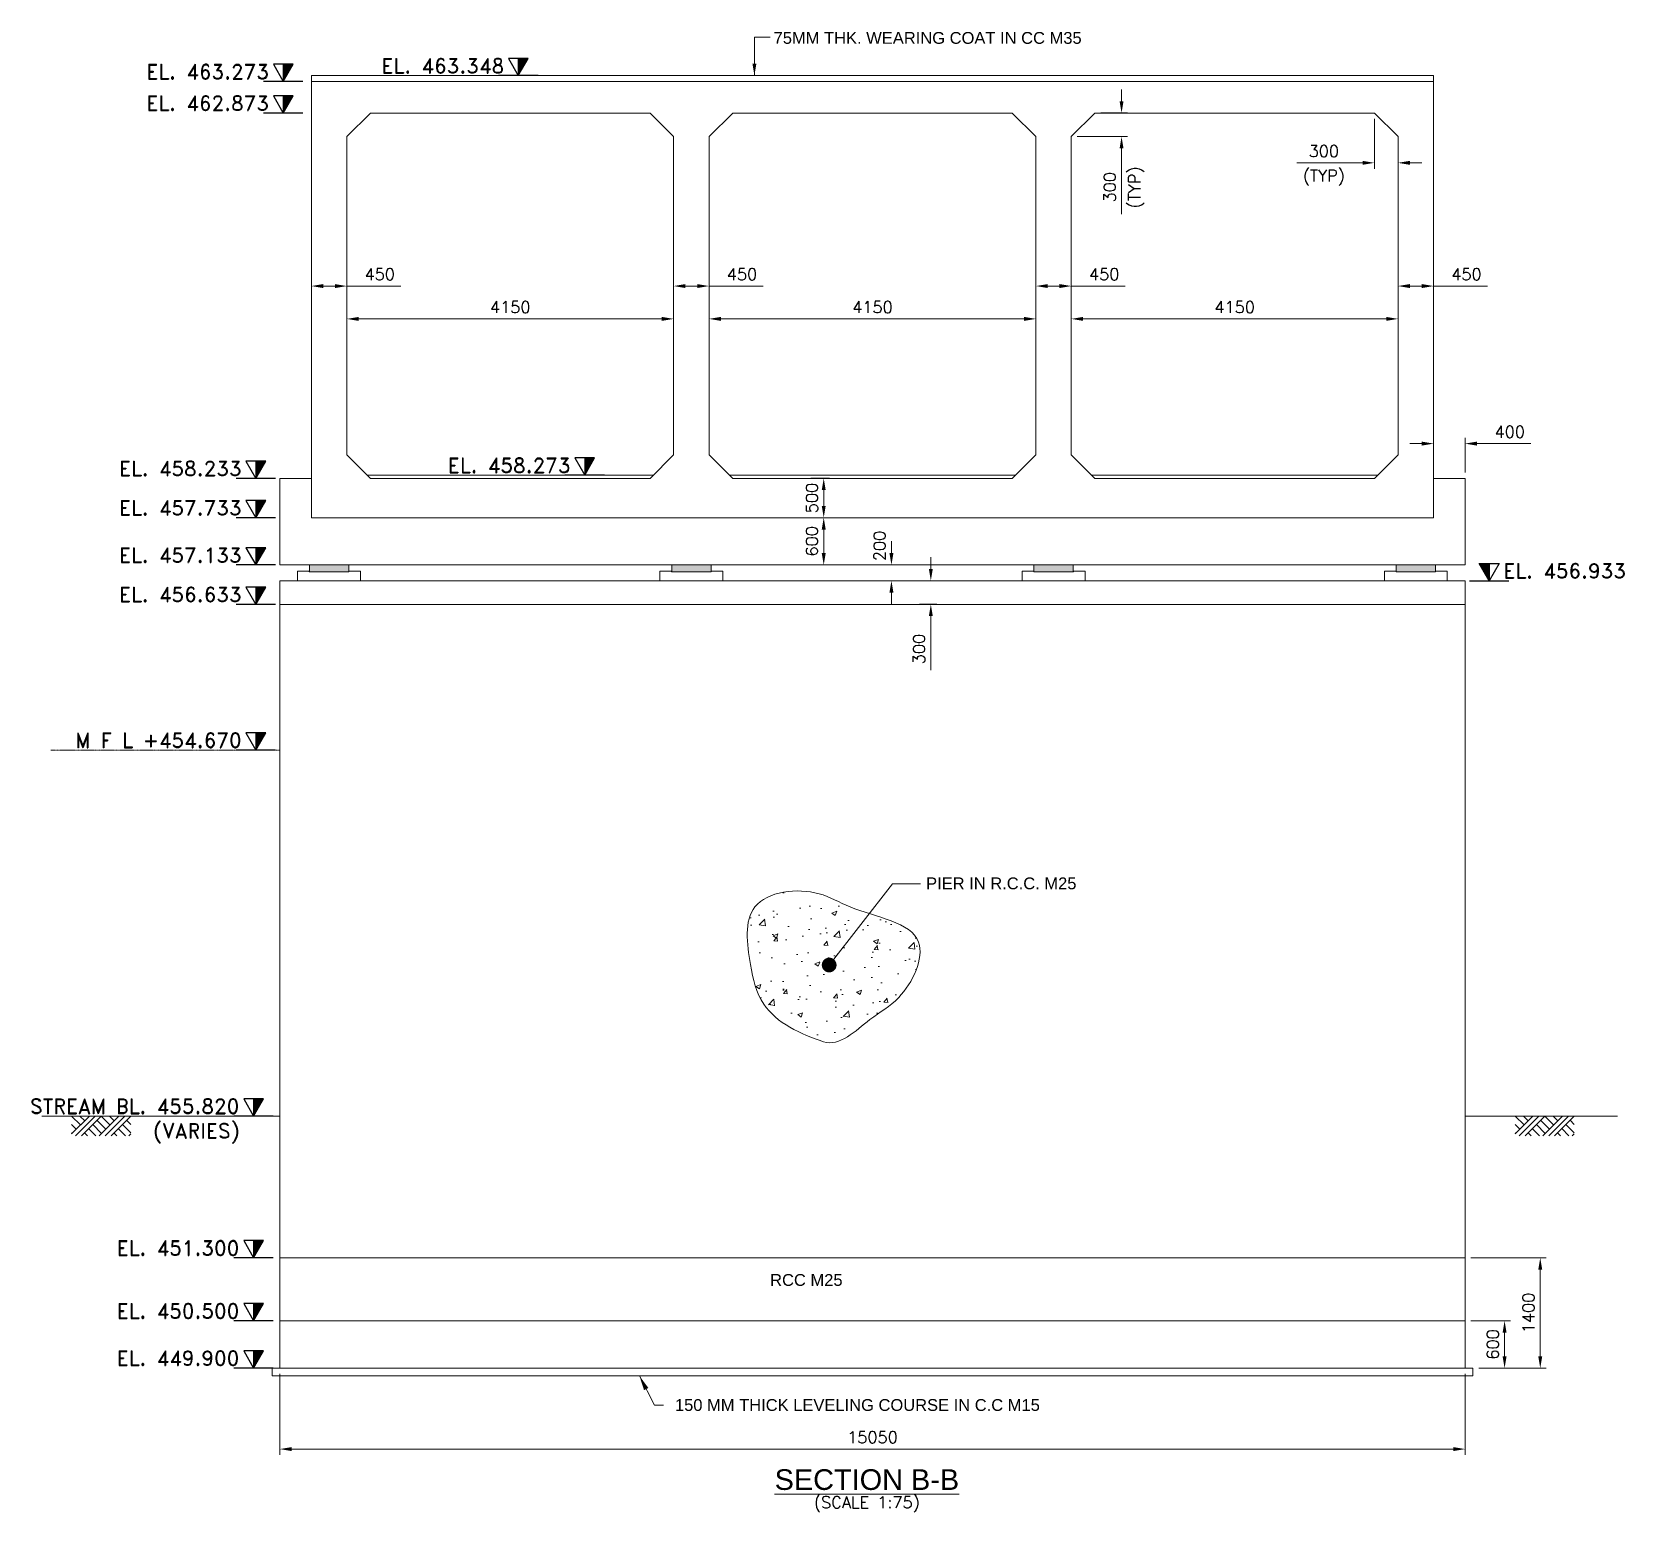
# Model space of a CAD drawing. Header units: millimetres. Extents: x -905235 to 365236, y -24492 to 346419.
# Drawn here: x 311364 to 331585, y 124529 to 143330 of the extents above; entities that cross this region are included whole.
import ezdxf
from ezdxf.enums import TextEntityAlignment as Align

# ---------------------------------------------------------------- set-up
doc = ezdxf.new("R2010")
doc.units = ezdxf.units.MM
doc.header["$LTSCALE"] = 9
doc.linetypes.add('HIDDEN', pattern=[0.375, 0.25, -0.125])
for name, color, linetype, lineweight in [('HATCH SOLID', 253, 'Continuous', 5), ('LEVEL', 6, 'Continuous', 20), ('P.C.C', 105, 'Continuous', 9), ('R_DASHED', 183, 'HIDDEN', 9), ('R_DIMENSION', 8, 'Continuous', 15), ('R_TEXT G', 7, 'Continuous', 18), ('R_THIN LINE', 252, 'Continuous', 9), ('SEC MARK', 1, 'Continuous', 25), ('TEXT', 4, 'Continuous', 13), ('TEXT G', 7, 'Continuous', 18)]:
    doc.layers.add(name, color=color, linetype=linetype, lineweight=lineweight)
doc.layers.add('PUMP', color=4, linetype='Continuous')
doc.layers.add('R_HATCH', color=7, linetype='Continuous', lineweight=15, true_color=0xc7c7c7)
doc.styles.add('ARIEL', font='arial.ttf')
doc.styles.add('ROMANDS', font='romand.shx')
doc.styles.add('ROMANS', font='romans.shx')
doc.styles.get("Standard").update_dxf_attribs({"font": 'arial.ttf'})
doc.dimstyles.new('DIM-75', dxfattribs={"dimscale": 75, "dimtxt": 2.5, "dimasz": 2.5, "dimexe": 1, "dimexo": 1, "dimgap": 1, "dimtad": 1, "dimdec": 0, "dimzin": 0, "dimdsep": 46, "dimtxsty": 'ROMANS', "dimblk": 'OBLIQUE', "dimcen": 1, "dimclrd": 256, "dimclre": 256, "dimclrt": 7, "dimadec": 0, "dimazin": 0, "dimtfac": 1, "dimtdec": 0, "dimtofl": 0, "dimtmove": 0, "dimatfit": 3, "dimfxl": 1, "dimtolj": 1, "dimtzin": 0, "dimlwd": 9, "dimlwe": 9, "dimarcsym": 0})
doc.dimstyles.new('DIM-75$0', dxfattribs={"dimscale": 75, "dimtxt": 2, "dimasz": 2, "dimexe": 1, "dimexo": 1, "dimgap": 1, "dimtad": 1, "dimdec": 0, "dimzin": 0, "dimdsep": 46, "dimtxsty": 'ROMANS', "dimcen": 1, "dimclrd": 256, "dimclre": 256, "dimclrt": 7, "dimadec": 0, "dimazin": 0, "dimtfac": 1, "dimtdec": 0, "dimtofl": 0, "dimtmove": 0, "dimatfit": 3, "dimfxl": 1, "dimtolj": 1, "dimtzin": 0, "dimlwd": 9, "dimlwe": 5, "dimarcsym": 0})

# ---------------------------------------------------------------- blocks, each defined once
blk = doc.blocks.new('jord1')
at = {"layer": 'P.C.C'}
for p, q in [((0, 0), (1.12, -1.12)), ((2.25, 0), (0, -2.25)), ((3, 0), (0.5, -2.5)), ((1.66, -0.59), (1.06, 0)), ((3.75, 0), (1.25, -2.5)), ((6, 0), (3.5, -2.5)), ((3.75, 0), (4.87, -1.12)), ((6.75, 0), (4.25, -2.5)), ((4.81, 0), (5.4, -0.59)), ((7.5, 0), (5, -2.5)), ((5.87, 0), (5.93, -0.06)), ((0, -1.06), (0.59, -1.66)), ((2.16, -1.59), (3.07, -2.5)), ((2.69, -1.06), (3.81, -2.19)), ((3.22, -0.53), (4.34, -1.66)), ((5.91, -1.59), (6.82, -2.5)), ((6.44, -1.06), (7.5, -2.12)), ((6.97, -0.53), (7.5, -1.06)), ((0, -2.12), (0.06, -2.19)), ((1.63, -2.12), (2.01, -2.5)), ((5.38, -2.12), (5.76, -2.5)), ((7.5, -2.25), (7.25, -2.5))]:
    blk.add_line(p, q, dxfattribs=at)
blk = doc.blocks.new('A$C71181FDA')
at = {"layer": 'HATCH SOLID', "ltscale": 100}
blk.add_hatch(color=256, dxfattribs=at).paths.add_polyline_path([(948, 0), (948, 828), (474, 828)])
at = {"layer": 'SEC MARK'}
for p, q in [((948, 828), (948, 0)), ((0, 0), (1896, 0))]:
    blk.add_line(p, q, dxfattribs=at)
blk.add_lwpolyline([(948, 0), (474, 828), (1422, 828), (948, 0)], dxfattribs=at)
blk = doc.blocks.new('_Oblique')
at = {"color": 0, "linetype": 'ByBlock', "lineweight": -2}
blk.add_line((-0.5, -0.5), (0.5, 0.5), dxfattribs=at)
blk = doc.blocks.new('*D134')
at = {"layer": 'Defpoints', "color": 0, "transparency": 16777216}
for p in [(329564, 127759), (329664, 126359), (330519, 126359)]:
    blk.add_point(p, dxfattribs=at)
at = {"layer": 'R_DIMENSION', "lineweight": 5, "transparency": 16777216}
for p, q in [((329639, 127759), (330594, 127759)), ((329739, 126359), (330594, 126359))]:
    blk.add_line(p, q, dxfattribs=at)
at = {"layer": 'R_DIMENSION', "lineweight": 9, "transparency": 16777216}
blk.add_line((330519, 127609), (330519, 126509), dxfattribs=at)
at = {"layer": 'R_DIMENSION', "transparency": 16777216}
for points in [[(330494, 127609), (330544, 127609), (330519, 127759)], [(330494, 126509), (330544, 126509), (330519, 126359)]]:
    blk.add_solid(points, dxfattribs=at)
at = {"layer": 'R_DIMENSION', "color": 7, "transparency": 16777216, "insert": (330369, 127059), "char_height": 150, "attachment_point": 5, "rotation": 90, "style": 'ROMANS'}
blk.add_mtext('\\A1;1400', dxfattribs=at)
blk = doc.blocks.new('*D135')
at = {"layer": 'Defpoints', "color": 0, "transparency": 16777216}
for p in [(314514, 126359), (329564, 126359), (314514, 125330)]:
    blk.add_point(p, dxfattribs=at)
at = {"layer": 'R_DIMENSION', "lineweight": 5, "transparency": 16777216}
for p, q in [((314514, 126284), (314514, 125255)), ((329564, 126284), (329564, 125255))]:
    blk.add_line(p, q, dxfattribs=at)
at = {"layer": 'R_DIMENSION', "lineweight": 9, "transparency": 16777216}
blk.add_line((329414, 125330), (314664, 125330), dxfattribs=at)
at = {"layer": 'R_DIMENSION', "transparency": 16777216}
for points in [[(314664, 125355), (314664, 125305), (314514, 125330)], [(329414, 125355), (329414, 125305), (329564, 125330)]]:
    blk.add_solid(points, dxfattribs=at)
at = {"layer": 'R_DIMENSION', "color": 7, "transparency": 16777216, "insert": (322039, 125480), "char_height": 150, "attachment_point": 5, "style": 'ROMANS'}
blk.add_mtext('\\A1;15050', dxfattribs=at)
blk = doc.blocks.new('*D136')
at = {"layer": 'Defpoints', "color": 0, "transparency": 16777216}
for p in [(314914, 140362), (315364, 140362), (315364, 140101)]:
    blk.add_point(p, dxfattribs=at)
at = {"layer": 'R_DIMENSION', "lineweight": 5, "transparency": 16777216}
for p, q in [((314914, 140287), (314914, 140026)), ((315364, 140287), (315364, 140026))]:
    blk.add_line(p, q, dxfattribs=at)
at = {"layer": 'R_DIMENSION', "lineweight": 9, "transparency": 16777216}
for p, q in [((315064, 140101), (315214, 140101)), ((315364, 140101), (316050, 140101))]:
    blk.add_line(p, q, dxfattribs=at)
at = {"layer": 'R_DIMENSION', "transparency": 16777216}
for points in [[(315064, 140126), (315064, 140076), (314914, 140101)], [(315214, 140126), (315214, 140076), (315364, 140101)]]:
    blk.add_solid(points, dxfattribs=at)
at = {"layer": 'R_DIMENSION', "color": 7, "transparency": 16777216, "insert": (315782, 140251), "char_height": 150, "attachment_point": 5, "style": 'ROMANS'}
blk.add_mtext('\\A1;450', dxfattribs=at)
blk = doc.blocks.new('*D137')
at = {"layer": 'Defpoints', "color": 0, "transparency": 16777216}
for p in [(319514, 140362), (319964, 140362), (319964, 140101)]:
    blk.add_point(p, dxfattribs=at)
at = {"layer": 'R_DIMENSION', "lineweight": 5, "transparency": 16777216}
for p, q in [((319514, 140287), (319514, 140026)), ((319964, 140287), (319964, 140026))]:
    blk.add_line(p, q, dxfattribs=at)
at = {"layer": 'R_DIMENSION', "lineweight": 9, "transparency": 16777216}
for p, q in [((319664, 140101), (319814, 140101)), ((319964, 140101), (320650, 140101))]:
    blk.add_line(p, q, dxfattribs=at)
at = {"layer": 'R_DIMENSION', "transparency": 16777216}
for points in [[(319664, 140126), (319664, 140076), (319514, 140101)], [(319814, 140126), (319814, 140076), (319964, 140101)]]:
    blk.add_solid(points, dxfattribs=at)
at = {"layer": 'R_DIMENSION', "color": 7, "transparency": 16777216, "insert": (320382, 140251), "char_height": 150, "attachment_point": 5, "style": 'ROMANS'}
blk.add_mtext('\\A1;450', dxfattribs=at)
blk = doc.blocks.new('*D138')
at = {"layer": 'Defpoints', "color": 0, "transparency": 16777216}
for p in [(324114, 140362), (324564, 140362), (324564, 140101)]:
    blk.add_point(p, dxfattribs=at)
at = {"layer": 'R_DIMENSION', "lineweight": 5, "transparency": 16777216}
for p, q in [((324114, 140287), (324114, 140026)), ((324564, 140287), (324564, 140026))]:
    blk.add_line(p, q, dxfattribs=at)
at = {"layer": 'R_DIMENSION', "lineweight": 9, "transparency": 16777216}
for p, q in [((324264, 140101), (324414, 140101)), ((324564, 140101), (325250, 140101))]:
    blk.add_line(p, q, dxfattribs=at)
at = {"layer": 'R_DIMENSION', "transparency": 16777216}
for points in [[(324264, 140126), (324264, 140076), (324114, 140101)], [(324414, 140126), (324414, 140076), (324564, 140101)]]:
    blk.add_solid(points, dxfattribs=at)
at = {"layer": 'R_DIMENSION', "color": 7, "transparency": 16777216, "insert": (324982, 140251), "char_height": 150, "attachment_point": 5, "style": 'ROMANS'}
blk.add_mtext('\\A1;450', dxfattribs=at)
blk = doc.blocks.new('*D139')
at = {"layer": 'Defpoints', "color": 0, "transparency": 16777216}
for p in [(328714, 140362), (329164, 140362), (329164, 140101)]:
    blk.add_point(p, dxfattribs=at)
at = {"layer": 'R_DIMENSION', "lineweight": 5, "transparency": 16777216}
for p, q in [((328714, 140287), (328714, 140026)), ((329164, 140287), (329164, 140026))]:
    blk.add_line(p, q, dxfattribs=at)
at = {"layer": 'R_DIMENSION', "lineweight": 9, "transparency": 16777216}
for p, q in [((328864, 140101), (329014, 140101)), ((329164, 140101), (329850, 140101))]:
    blk.add_line(p, q, dxfattribs=at)
at = {"layer": 'R_DIMENSION', "transparency": 16777216}
for points in [[(328864, 140126), (328864, 140076), (328714, 140101)], [(329014, 140126), (329014, 140076), (329164, 140101)]]:
    blk.add_solid(points, dxfattribs=at)
at = {"layer": 'R_DIMENSION', "color": 7, "transparency": 16777216, "insert": (329582, 140251), "char_height": 150, "attachment_point": 5, "style": 'ROMANS'}
blk.add_mtext('\\A1;450', dxfattribs=at)
blk = doc.blocks.new('*D140')
at = {"layer": 'Defpoints', "color": 0, "transparency": 16777216}
for p in [(315364, 139944), (319514, 139944), (319514, 139684)]:
    blk.add_point(p, dxfattribs=at)
at = {"layer": 'R_DIMENSION', "lineweight": 5, "transparency": 16777216}
for p, q in [((315364, 139869), (315364, 139609)), ((319514, 139869), (319514, 139609))]:
    blk.add_line(p, q, dxfattribs=at)
at = {"layer": 'R_DIMENSION', "lineweight": 9, "transparency": 16777216}
blk.add_line((315514, 139684), (319364, 139684), dxfattribs=at)
at = {"layer": 'R_DIMENSION', "transparency": 16777216}
for points in [[(315514, 139709), (315514, 139659), (315364, 139684)], [(319364, 139709), (319364, 139659), (319514, 139684)]]:
    blk.add_solid(points, dxfattribs=at)
at = {"layer": 'R_DIMENSION', "color": 7, "transparency": 16777216, "insert": (317439, 139834), "char_height": 150, "attachment_point": 5, "style": 'ROMANS'}
blk.add_mtext('\\A1;4150', dxfattribs=at)
blk = doc.blocks.new('*D141')
at = {"layer": 'Defpoints', "color": 0, "transparency": 16777216}
for p in [(319964, 139944), (324114, 139944), (319964, 139684)]:
    blk.add_point(p, dxfattribs=at)
at = {"layer": 'R_DIMENSION', "lineweight": 5, "transparency": 16777216}
for p, q in [((319964, 139869), (319964, 139609)), ((324114, 139869), (324114, 139609))]:
    blk.add_line(p, q, dxfattribs=at)
at = {"layer": 'R_DIMENSION', "lineweight": 9, "transparency": 16777216}
blk.add_line((323964, 139684), (320114, 139684), dxfattribs=at)
at = {"layer": 'R_DIMENSION', "transparency": 16777216}
for points in [[(320114, 139709), (320114, 139659), (319964, 139684)], [(323964, 139709), (323964, 139659), (324114, 139684)]]:
    blk.add_solid(points, dxfattribs=at)
at = {"layer": 'R_DIMENSION', "color": 7, "transparency": 16777216, "insert": (322039, 139834), "char_height": 150, "attachment_point": 5, "style": 'ROMANS'}
blk.add_mtext('\\A1;4150', dxfattribs=at)
blk = doc.blocks.new('*D142')
at = {"layer": 'Defpoints', "color": 0, "transparency": 16777216}
for p in [(324564, 139944), (328714, 139944), (324564, 139684)]:
    blk.add_point(p, dxfattribs=at)
at = {"layer": 'R_DIMENSION', "lineweight": 5, "transparency": 16777216}
for p, q in [((324564, 139869), (324564, 139609)), ((328714, 139869), (328714, 139609))]:
    blk.add_line(p, q, dxfattribs=at)
at = {"layer": 'R_DIMENSION', "lineweight": 9, "transparency": 16777216}
blk.add_line((328564, 139684), (324714, 139684), dxfattribs=at)
at = {"layer": 'R_DIMENSION', "transparency": 16777216}
for points in [[(324714, 139709), (324714, 139659), (324564, 139684)], [(328564, 139709), (328564, 139659), (328714, 139684)]]:
    blk.add_solid(points, dxfattribs=at)
at = {"layer": 'R_DIMENSION', "color": 7, "transparency": 16777216, "insert": (326639, 139834), "char_height": 150, "attachment_point": 5, "style": 'ROMANS'}
blk.add_mtext('\\A1;4150', dxfattribs=at)
blk = doc.blocks.new('*D143')
at = {"layer": 'Defpoints', "color": 0, "transparency": 16777216}
for p in [(324864, 142299), (324564, 141999), (325202, 141999)]:
    blk.add_point(p, dxfattribs=at)
at = {"layer": 'R_DIMENSION', "lineweight": 9, "transparency": 16777216}
for p, q in [((325202, 142449), (325202, 142599)), ((325202, 141849), (325202, 141013))]:
    blk.add_line(p, q, dxfattribs=at)
at = {"layer": 'R_DIMENSION', "lineweight": 5, "transparency": 16777216}
for p, q in [((324939, 142299), (325277, 142299)), ((324639, 141999), (325277, 141999))]:
    blk.add_line(p, q, dxfattribs=at)
at = {"layer": 'R_DIMENSION', "transparency": 16777216}
for points in [[(325177, 142449), (325227, 142449), (325202, 142299)], [(325177, 141849), (325227, 141849), (325202, 141999)]]:
    blk.add_solid(points, dxfattribs=at)
at = {"layer": 'R_DIMENSION', "color": 7, "transparency": 16777216, "char_height": 150, "attachment_point": 5, "rotation": 90, "style": 'ROMANS'}
for s, insert in [('\\A1;(TYP)', (325391, 141356)), ('\\A1;300', (325052, 141356))]:
    blk.add_mtext(s, dxfattribs=dict(at, insert=insert))
blk = doc.blocks.new('*D144')
at = {"layer": 'Defpoints', "color": 0, "transparency": 16777216}
for p in [(328414, 142299), (328714, 141999), (328414, 141666)]:
    blk.add_point(p, dxfattribs=at)
at = {"layer": 'R_DIMENSION', "lineweight": 5, "transparency": 16777216}
for p, q in [((328414, 142224), (328414, 141591)), ((328714, 141924), (328714, 141591))]:
    blk.add_line(p, q, dxfattribs=at)
at = {"layer": 'R_DIMENSION', "lineweight": 9, "transparency": 16777216}
for p, q in [((328264, 141666), (327428, 141666)), ((328864, 141666), (329014, 141666))]:
    blk.add_line(p, q, dxfattribs=at)
at = {"layer": 'R_DIMENSION', "transparency": 16777216}
for points in [[(328264, 141691), (328264, 141641), (328414, 141666)], [(328864, 141691), (328864, 141641), (328714, 141666)]]:
    blk.add_solid(points, dxfattribs=at)
at = {"layer": 'R_DIMENSION', "color": 7, "transparency": 16777216, "char_height": 150, "attachment_point": 5, "style": 'ROMANS'}
for s, insert in [('\\A1;300', (327771, 141816)), ('\\A1;(TYP)', (327771, 141477))]:
    blk.add_mtext(s, dxfattribs=dict(at, insert=insert))
blk = doc.blocks.new('*D145')
at = {"layer": 'Defpoints', "color": 0, "transparency": 16777216}
for p in [(329564, 138100), (329164, 137659), (329564, 137659)]:
    blk.add_point(p, dxfattribs=at)
at = {"layer": 'R_DIMENSION', "lineweight": 5, "transparency": 16777216}
for p, q in [((329164, 137734), (329164, 138175)), ((329564, 137734), (329564, 138175))]:
    blk.add_line(p, q, dxfattribs=at)
at = {"layer": 'R_DIMENSION', "lineweight": 9, "transparency": 16777216}
for p, q in [((329014, 138100), (328864, 138100)), ((329714, 138100), (330400, 138100))]:
    blk.add_line(p, q, dxfattribs=at)
at = {"layer": 'R_DIMENSION', "transparency": 16777216}
for points in [[(329014, 138125), (329014, 138075), (329164, 138100)], [(329714, 138125), (329714, 138075), (329564, 138100)]]:
    blk.add_solid(points, dxfattribs=at)
at = {"layer": 'R_DIMENSION', "color": 7, "transparency": 16777216, "insert": (330132, 138250), "char_height": 150, "attachment_point": 5, "style": 'ROMANS'}
blk.add_mtext('\\A1;400', dxfattribs=at)
blk = doc.blocks.new('*D146')
at = {"layer": 'Defpoints', "color": 0, "transparency": 16777216}
for p in [(329564, 126959), (330066, 126959), (329664, 126359)]:
    blk.add_point(p, dxfattribs=at)
at = {"layer": 'R_DIMENSION', "lineweight": 5, "transparency": 16777216}
for p, q in [((329639, 126959), (330141, 126959)), ((329739, 126359), (330141, 126359))]:
    blk.add_line(p, q, dxfattribs=at)
at = {"layer": 'R_DIMENSION', "lineweight": 9, "transparency": 16777216}
blk.add_line((330066, 126509), (330066, 126809), dxfattribs=at)
at = {"layer": 'R_DIMENSION', "transparency": 16777216}
for points in [[(330041, 126809), (330091, 126809), (330066, 126959)], [(330041, 126509), (330091, 126509), (330066, 126359)]]:
    blk.add_solid(points, dxfattribs=at)
at = {"layer": 'R_DIMENSION', "color": 7, "transparency": 16777216, "insert": (329916, 126659), "char_height": 150, "attachment_point": 5, "rotation": 90, "style": 'ROMANS'}
blk.add_mtext('\\A1;600', dxfattribs=at)
blk = doc.blocks.new('*D199')
at = {"layer": 'Defpoints', "color": 0, "transparency": 16777216}
for p in [(321180, 137659), (321180, 137159), (321420, 137159)]:
    blk.add_point(p, dxfattribs=at)
at = {"layer": 'R_DIMENSION', "lineweight": 5, "transparency": 16777216}
for p, q in [((321255, 137659), (321495, 137659)), ((321255, 137159), (321495, 137159))]:
    blk.add_line(p, q, dxfattribs=at)
at = {"layer": 'R_DIMENSION', "lineweight": 9, "transparency": 16777216}
blk.add_line((321420, 137509), (321420, 137309), dxfattribs=at)
at = {"layer": 'R_DIMENSION', "transparency": 16777216}
for points in [[(321395, 137509), (321445, 137509), (321420, 137659)], [(321395, 137309), (321445, 137309), (321420, 137159)]]:
    blk.add_solid(points, dxfattribs=at)
at = {"layer": 'R_DIMENSION', "color": 7, "transparency": 16777216, "insert": (321270, 137409), "char_height": 150, "attachment_point": 5, "rotation": 90, "style": 'ROMANS'}
blk.add_mtext('\\A1;500', dxfattribs=at)
blk = doc.blocks.new('*D200')
at = {"layer": 'Defpoints', "color": 0, "transparency": 16777216}
for p in [(321180, 137159), (321140, 136559), (321420, 136559)]:
    blk.add_point(p, dxfattribs=at)
at = {"layer": 'R_DIMENSION', "lineweight": 5, "transparency": 16777216}
for p, q in [((321255, 137159), (321495, 137159)), ((321215, 136559), (321495, 136559))]:
    blk.add_line(p, q, dxfattribs=at)
at = {"layer": 'R_DIMENSION', "lineweight": 9, "transparency": 16777216}
blk.add_line((321420, 137009), (321420, 136709), dxfattribs=at)
at = {"layer": 'R_DIMENSION', "transparency": 16777216}
for points in [[(321395, 137009), (321445, 137009), (321420, 137159)], [(321395, 136709), (321445, 136709), (321420, 136559)]]:
    blk.add_solid(points, dxfattribs=at)
at = {"layer": 'R_DIMENSION', "color": 7, "transparency": 16777216, "insert": (321270, 136859), "char_height": 150, "attachment_point": 5, "rotation": 90, "style": 'ROMANS'}
blk.add_mtext('\\A1;600', dxfattribs=at)
blk = doc.blocks.new('*D201')
at = {"layer": 'Defpoints', "color": 0, "transparency": 16777216}
for p in [(322060, 136559), (322280, 136559), (322060, 136359)]:
    blk.add_point(p, dxfattribs=at)
at = {"layer": 'R_DIMENSION', "lineweight": 9, "transparency": 16777216}
for p, q in [((322280, 136709), (322280, 136859)), ((322280, 136209), (322280, 136059))]:
    blk.add_line(p, q, dxfattribs=at)
at = {"layer": 'R_DIMENSION', "lineweight": 5, "transparency": 16777216}
for p, q in [((322135, 136559), (322355, 136559)), ((322135, 136359), (322355, 136359))]:
    blk.add_line(p, q, dxfattribs=at)
at = {"layer": 'R_DIMENSION', "transparency": 16777216}
for points in [[(322255, 136709), (322305, 136709), (322280, 136559)], [(322255, 136209), (322305, 136209), (322280, 136359)]]:
    blk.add_solid(points, dxfattribs=at)
at = {"layer": 'R_DIMENSION', "color": 7, "transparency": 16777216, "insert": (322130, 136800), "char_height": 150, "attachment_point": 5, "rotation": 90, "style": 'ROMANS'}
blk.add_mtext('\\A1;200', dxfattribs=at)
blk = doc.blocks.new('*D202')
at = {"layer": 'Defpoints', "color": 0, "transparency": 16777216}
for p in [(322560, 136359), (322560, 136059), (322780, 136059)]:
    blk.add_point(p, dxfattribs=at)
at = {"layer": 'R_DIMENSION', "lineweight": 9, "transparency": 16777216}
for p, q in [((322780, 136509), (322780, 136659)), ((322780, 135909), (322780, 135223))]:
    blk.add_line(p, q, dxfattribs=at)
at = {"layer": 'R_DIMENSION', "lineweight": 5, "transparency": 16777216}
for p, q in [((322635, 136359), (322855, 136359)), ((322635, 136059), (322855, 136059))]:
    blk.add_line(p, q, dxfattribs=at)
at = {"layer": 'R_DIMENSION', "transparency": 16777216}
for points in [[(322755, 136509), (322805, 136509), (322780, 136359)], [(322755, 135909), (322805, 135909), (322780, 136059)]]:
    blk.add_solid(points, dxfattribs=at)
at = {"layer": 'R_DIMENSION', "color": 7, "transparency": 16777216, "insert": (322630, 135491), "char_height": 150, "attachment_point": 5, "rotation": 90, "style": 'ROMANS'}
blk.add_mtext('\\A1;300', dxfattribs=at)

msp = doc.modelspace()

# ---------------------------------------------------------------- hatches: boundary and pattern name
at = {"layer": 'R_HATCH', "lineweight": 13, "ltscale": 0.13}
h = msp.add_hatch(dxfattribs=at)
h.set_pattern_fill('ANGLE', color=256)
h.set_pattern_definition([(0, (-1151134.395, 372343.331), (0, 6.985), [5.08, -1.905]), (90, (-1151134.395, 372343.331), (-6.985, 4e-16), [5.08, -1.905])])
h.paths.add_polyline_path([(315389.1, 136472.7), (315389.1, 136558.7), (314889.1, 136558.7), (314889.1, 136472.7)])
h = msp.add_hatch(dxfattribs=at)
h.set_pattern_fill('ANGLE', color=256)
h.set_pattern_definition([(0, (-1146534.395, 372343.331), (0, 6.985), [5.08, -1.905]), (90, (-1146534.395, 372343.331), (-6.985, 4e-16), [5.08, -1.905])])
h.paths.add_polyline_path([(319989.1, 136472.7), (319989.1, 136558.7), (319489.1, 136558.7), (319489.1, 136472.7)])
h = msp.add_hatch(dxfattribs=at)
h.set_pattern_fill('ANGLE', color=256)
h.set_pattern_definition([(0, (-1141934.395, 372343.331), (0, 6.985), [5.08, -1.905]), (90, (-1141934.395, 372343.331), (-6.985, 4e-16), [5.08, -1.905])])
h.paths.add_polyline_path([(324589.1, 136472.7), (324589.1, 136558.7), (324089.1, 136558.7), (324089.1, 136472.7)])
h = msp.add_hatch(dxfattribs=at)
h.set_pattern_fill('ANGLE', color=256)
h.set_pattern_definition([(0, (-1137334.395, 372343.331), (0, 6.985), [5.08, -1.905]), (90, (-1137334.395, 372343.331), (-6.985, 4e-16), [5.08, -1.905])])
h.paths.add_polyline_path([(329189.1, 136472.7), (329189.1, 136558.7), (328689.1, 136558.7), (328689.1, 136472.7)])
h = msp.add_hatch(dxfattribs=at)
h.set_pattern_fill('AR-CONC', color=256, scale=3.5)
h.set_pattern_definition([(50, (-1096135.2, 385358.17), (637.64634, -55.7868), [66.675, -733.425]), (355, (-1096135.2, 385358.2), (-123.35197, 668.69896), [53.34, -586.74204]), (100.451445, (-1096082.1, 385353.5), (514.29436, 612.91213), [56.66503, -623.31586]), (46.1842, (-1096135.2, 385536), (948.77664, -147.14815), [100.0125, -1100.1375]), (96.63556, (-1096056.15, 385523.7), (830.91447, 865.99144), [84.9976, -934.9746]), (351.18415, (-1096135.2, 385536), (830.9145, 865.99144), [80.0099, -880.10906]), (21, (-1096046.3, 385491.5), (530.65037, -357.9282), [66.675, -733.425]), (326, (-1096046.3, 385491.5), (216.3071, 644.65788), [53.34, -586.74]), (71.451445, (-1096002.1, 385461.7), (746.95747, 286.7297), [56.66503, -623.31478]), (37.5, (-1096135.22, 385358.17), (10.81011, 295.942636), [0, -579.628, 0, -595.63, 0, -588.9625]), (7.5, (-1096135.22, 385358.17), (233.86882, 350.63201), [0, -339.598, 0, -566.293, 0, -224.4725]), (327.5, (-1096333.46, 385358.17), (474.567083, -20.050604), [0, -222.25, 0, -693.42, 0, -920.115]), (317.5, (-1096422.36, 385358.17), (518.45213, 88.99272), [0, -288.925, 0, -460.502, 0, -653.415])])
edge = h.paths.add_edge_path()
edge.add_spline(control_points=[(321417, 130503.6), (321132.6, 130594.8), (320630.9, 130830.4), (320469.2, 131533.7), (320367.1, 132373.7), (321283, 132483.6), (321872.6, 132108.5), (322883.2, 131983.5), (322462.5, 131056.4), (321961.2, 130789.4), (321624.3, 130437.2), (321417, 130503.6)], knot_values=[0, 0, 0, 0, 895.9806726, 1428.4151803, 2160.0970093, 2991.9525306, 3419.7471065, 4399.4791139, 5145.1132861, 5605.6407821, 6258.8849732, 6258.8849732, 6258.8849732, 6258.8849732], degree=3, periodic=0)

# ---------------------------------------------------------------- linework, layer by layer
at = {"lineweight": 13, "ltscale": 0.13}
for p, q in [((329164.1, 142698.7), (314914.1, 142698.7)), ((314889.1, 136472.7), (314889.1, 136558.7)), ((314889.1, 136558.7), (315389.1, 136558.7)), ((315389.1, 136558.7), (315389.1, 136472.7)), ((319489.1, 136472.7), (319489.1, 136558.7)), ((319489.1, 136558.7), (319989.1, 136558.7)), ((319989.1, 136558.7), (319989.1, 136472.7)), ((324089.1, 136472.7), (324089.1, 136558.7)), ((324089.1, 136558.7), (324589.1, 136558.7)), ((324589.1, 136558.7), (324589.1, 136472.7)), ((328689.1, 136472.7), (328689.1, 136558.7)), ((328689.1, 136558.7), (329189.1, 136558.7)), ((329189.1, 136558.7), (329189.1, 136472.7)), ((329564.1, 136358.7), (314514.1, 136358.7)), ((314514.1, 136358.7), (314514.1, 127758.7)), ((314739.1, 136478.7), (314739.1, 136358.7)), ((314883.1, 136478.7), (314739.1, 136478.7)), ((314739.1, 136358.7), (315539.1, 136358.7)), ((314883.1, 136478.7), (314889.1, 136472.7)), ((314889.1, 136472.7), (315389.1, 136472.7)), ((315395.1, 136478.7), (315389.1, 136472.7)), ((315395.1, 136478.7), (315539.1, 136478.7)), ((315539.1, 136358.7), (315539.1, 136478.7)), ((319339.1, 136478.7), (319339.1, 136358.7)), ((319483.1, 136478.7), (319339.1, 136478.7)), ((319339.1, 136358.7), (320139.1, 136358.7)), ((319483.1, 136478.7), (319489.1, 136472.7)), ((319489.1, 136472.7), (319989.1, 136472.7)), ((319995.1, 136478.7), (319989.1, 136472.7)), ((319995.1, 136478.7), (320139.1, 136478.7)), ((320139.1, 136358.7), (320139.1, 136478.7)), ((323939.1, 136478.7), (323939.1, 136358.7)), ((324083.1, 136478.7), (323939.1, 136478.7)), ((323939.1, 136358.7), (324739.1, 136358.7)), ((324083.1, 136478.7), (324089.1, 136472.7)), ((324089.1, 136472.7), (324589.1, 136472.7)), ((324595.1, 136478.7), (324589.1, 136472.7)), ((324595.1, 136478.7), (324739.1, 136478.7)), ((324739.1, 136358.7), (324739.1, 136478.7)), ((328539.1, 136478.7), (328539.1, 136358.7)), ((328683.1, 136478.7), (328539.1, 136478.7)), ((328539.1, 136358.7), (329339.1, 136358.7)), ((328683.1, 136478.7), (328689.1, 136472.7)), ((328689.1, 136472.7), (329189.1, 136472.7)), ((329195.1, 136478.7), (329189.1, 136472.7)), ((329195.1, 136478.7), (329339.1, 136478.7)), ((329339.1, 136358.7), (329339.1, 136478.7)), ((329564.1, 136358.7), (329564.1, 127758.7)), ((314514.1, 136058.7), (329564.1, 136058.7)), ((314514.1, 129558.7), (311490.2, 129558.7)), ((329564.1, 129558.7), (331501.6, 129558.7)), ((329564.1, 127758.7), (314514.1, 127758.7)), ((314514.1, 127758.7), (314514.1, 126358.7)), ((329564.1, 127758.7), (329564.1, 126358.7)), ((329564.1, 126958.7), (314514.1, 126958.7)), ((329564.1, 126358.7), (314514.1, 126358.7))]:
    msp.add_line(p, q, dxfattribs=at)
at = {"lineweight": 13, "ltscale": 0.13, "flags": 128}
for points in [[(314914.1, 142773.7), (329164.1, 142773.7)], [(314914.1, 142773.7), (314914.1, 137158.7), (329164.1, 137158.7), (329164.1, 142773.7)], [(319514.1, 141998.7), (319214.1, 142298.7), (315664.1, 142298.7), (315364.1, 141998.7), (315364.1, 137958.7), (315664.1, 137658.7), (319214.1, 137658.7), (319514.1, 137958.7), (319514.1, 141998.7)], [(324114.1, 137958.7), (324114.1, 141998.7), (323814.1, 142298.7), (320264.1, 142298.7), (319964.1, 141998.7), (319964.1, 137958.7), (320264.1, 137658.7), (323814.1, 137658.7), (324114.1, 137958.7)], [(328414.1, 142298.7), (324864.1, 142298.7), (324564.1, 141998.7), (324564.1, 137958.7), (324864.1, 137658.7), (328414.1, 137658.7), (328714.1, 137958.7), (328714.1, 141998.7), (328414.1, 142298.7)], [(329164.1, 137658.7), (329564.1, 137658.7), (329564.1, 136558.7), (314514.1, 136558.7), (314514.1, 137658.7), (314914.1, 137658.7)], [(319254.1, 137698.7), (315624.1, 137698.7)], [(323854.1, 137698.7), (320224.1, 137698.7)], [(328454.1, 137698.7), (324824.1, 137698.7)]]:
    msp.add_lwpolyline(points, dxfattribs=at)
at = {"lineweight": 13, "ltscale": 0.13, "start_tangent": (-0.9522802, 0.305225), "end_tangent": (-0.9522802, 0.305225)}
msp.add_spline([(321417, 130503.6), (320658.5, 130980.6), (320490, 131485.7), (320546.2, 132215.2), (321360.8, 132383.6), (321754.1, 132215.2), (322624.9, 131766.3), (322372.1, 131064.8), (322006.9, 130784.2), (321417, 130503.6)], degree=3, dxfattribs=at)
at = {"layer": 'P.C.C'}
msp.add_lwpolyline([(314414.1, 126358.7), (329664.1, 126358.7), (329664.1, 126258.7), (314414.1, 126258.7)], close=True, dxfattribs=at)
at = {"layer": 'R_DASHED'}
msp.add_line((314514.1, 134206.7), (311604.2, 134206.7), dxfattribs=at)

# ---------------------------------------------------------------- block references
at = {"layer": 'PUMP', "yscale": 0.2641899612754806, "zscale": 0.2641899612754806}
for p, xscale in [((317792.2, 142773.7), -0.2641899612754806), ((314806.5, 142698.7), -0.2641899612754806), ((314806.5, 142298.7), -0.2641899612754806), ((318634.8, 137698.7), -0.2641899612754806), ((314458.5, 137658.7), -0.2641899612754806), ((314458.5, 137158.7), -0.2641899612754806), ((314458.5, 136558.7), -0.2641899612754806), ((329619.8, 136358.7), 0.2641899612754806), ((314458.5, 136058.7), -0.2641899612754806), ((314458.5, 134206.7), -0.2641899612754806), ((314429.7, 129558.7), -0.2641899612754806), ((314429.7, 127758.7), -0.2641899612754806), ((314429.7, 126958.7), -0.2641899612754806), ((314429.7, 126358.7), -0.2641899612754806)]:
    msp.add_blockref('A$C71181FDA', p, dxfattribs=dict(at, xscale=xscale))
at = {"layer": 'R_THIN LINE', "xscale": 100, "yscale": 100, "zscale": 100}
for p in [(311869.2, 129558.7), (330201.3, 129558.7)]:
    msp.add_blockref('jord1', p, dxfattribs=at)

# ---------------------------------------------------------------- texts
at = {"layer": 'LEVEL', "char_height": 187.5, "style": 'ROMANDS'}
for s, insert, attachment_point in [('EL. 463.348', (317362.3, 142992.4), 3), ('EL. 463.273', (314376.6, 142917.4), 3), ('EL. 462.873', (314376.6, 142517.4), 3), ('EL. 458.273', (318204.9, 137917.4), 3), ('EL. 458.233', (314028.6, 137877.4), 3), ('EL. 457.733', (314028.6, 137377.4), 3), ('EL. 457.133', (314028.6, 136777.4), 3), ('EL. 456.933', (330049.7, 136577.4), 1), ('EL. 456.633', (314028.6, 136277.4), 3), ('M F L +454.670', (314028.6, 134425.4), 3), ('STREAM BL. 455.820 \\P(VARIES)', (313999.7, 129777.4), 3), ('EL. 451.300', (313999.7, 127977.4), 3), ('EL. 450.500', (313999.7, 127177.4), 3), ('EL. 449.900', (313999.7, 126577.4), 3)]:
    msp.add_mtext(s, dxfattribs=dict(at, insert=insert, attachment_point=attachment_point))
at = {"layer": 'R_TEXT G'}
for s, p in [('75MM THK. WEARING COAT IN CC M35', (320784, 143177.4)), ('RCC M25', (320739.4, 127402.7))]:
    msp.add_text(s, height=150, dxfattribs=at).set_placement(p)
at = {"layer": 'R_TEXT G', "lineweight": 13, "ltscale": 0.13, "char_height": 150, "attachment_point": 1}
for s, insert, width in [('PIER IN R.C.C. M25', (322720.1, 132590), 4439.582), ('\\A1;150 MM THICK LEVELING COURSE IN C.C M15', (319530.7, 125964.7), 6874.917)]:
    msp.add_mtext(s, dxfattribs=dict(at, insert=insert, width=width))
at = {"layer": 'TEXT', "color": 1, "lineweight": 13, "insert": (321968.1, 124807.6), "char_height": 262.5, "width": 7433.008, "attachment_point": 8, "style": 'ARIEL'}
msp.add_mtext('{\\LSECTION B-B}', dxfattribs=at)
at = {"layer": 'TEXT G', "style": 'ROMANS'}
msp.add_text('(SCALE 1:75)', height=150, dxfattribs=at).set_placement((321968.1, 124728.9), align=Align.TOP_CENTER)

# ---------------------------------------------------------------- dimensions: what is measured, and where the dimension line sits
at = {"layer": 'R_DIMENSION'}
dim = msp.add_linear_dim(base=(325202.2, 141998.7), p1=(324864.1, 142298.7), p2=(324564.1, 141998.7), angle=90, text='<>\\X(TYP)', dimstyle='DIM-75$0', dxfattribs=at)
dim.commit()
dim.dimension.update_dxf_attribs({"geometry": '*D143', "text_midpoint": (325202.2, 141355.8)})
dim = msp.add_linear_dim(base=(328414.1, 141666.5), p1=(328714.1, 141998.7), p2=(328414.1, 142298.7), text='<>\\X(TYP)', dimstyle='DIM-75$0', dxfattribs=at)
dim.commit()
dim.dimension.update_dxf_attribs({"geometry": '*D144', "text_midpoint": (327771.3, 141666.5)})
for base, p1, p2, picture, middle in [((315364.1, 140101.2), (314914.1, 140361.8), (315364.1, 140361.8), '*D136', (315782, 140251.2)), ((319964.1, 140101.2), (319514.1, 140361.8), (319964.1, 140361.8), '*D137', (320382, 140251.2)), ((324564.1, 140101.2), (324114.1, 140361.8), (324564.1, 140361.8), '*D138', (324982, 140251.2)), ((329164.1, 140101.2), (328714.1, 140361.8), (329164.1, 140361.8), '*D139', (329582, 140251.2)), ((319514.1, 139683.7), (315364.1, 139944.4), (319514.1, 139944.4), '*D140', (317439.1, 139833.7)), ((329564.1, 138100.5), (329164.1, 137658.7), (329564.1, 137658.7), '*D145', (330132, 138250.5)), ((314514.1, 125330.5), (329564.1, 126358.7), (314514.1, 126358.7), '*D135', (322039.1, 125480.5))]:
    dim = msp.add_linear_dim(base=base, p1=p1, p2=p2, dimstyle='DIM-75$0', dxfattribs=at)
    dim.commit()
    dim.dimension.update_dxf_attribs({"geometry": picture, "text_midpoint": middle})
for base, p1, p2, angle, picture, middle in [((319964.1, 139683.7), (324114.1, 139944.4), (319964.1, 139944.4), 180, '*D141', (322039.1, 139833.7)), ((324564.1, 139683.7), (328714.1, 139944.4), (324564.1, 139944.4), 180, '*D142', (326639.1, 139833.7)), ((321420, 136558.7), (321180, 137158.7), (321140, 136558.7), 90, '*D200', (321270, 136858.7)), ((322780, 136058.7), (322560, 136358.7), (322560, 136058.7), 90, '*D202', (322630, 135490.8)), ((330519.4, 126358.7), (329564.1, 127758.7), (329664.1, 126358.7), 90, '*D134', (330369.4, 127058.7)), ((330065.6, 126958.7), (329664.1, 126358.7), (329564.1, 126958.7), 90, '*D146', (329915.6, 126658.7))]:
    dim = msp.add_linear_dim(base=base, p1=p1, p2=p2, angle=angle, dimstyle='DIM-75$0', dxfattribs=at)
    dim.commit()
    dim.dimension.update_dxf_attribs({"geometry": picture, "text_midpoint": middle})
dim = msp.add_linear_dim(base=(321420, 137158.7), p1=(321180, 137658.7), p2=(321180, 137158.7), angle=90, dimstyle='DIM-75$0', dxfattribs=at)
dim.commit()
dim.dimension.update_dxf_attribs({"geometry": '*D199', "text_midpoint": (321420, 137408.7), "dimtype": 160})
dim = msp.add_linear_dim(base=(322280, 136558.7), p1=(322060, 136358.7), p2=(322060, 136558.7), angle=90, dimstyle='DIM-75$0', override={"dimtmove": 2}, dxfattribs=at)
dim.commit()
dim.dimension.update_dxf_attribs({"geometry": '*D201', "text_midpoint": (322130, 136800), "dimtype": 160})

# ---------------------------------------------------------------- leaders
for points, override in [([(320540, 142773.7), (320540, 143260), (320740, 143260)], {"dimtxt": 2, "dimasz": 2, "dimlwe": 5}), ([(321489.2, 131477.5), (322292.9, 132508.6), (322647.9, 132508.6)], {"dimldrblk": 'Dot'})]:
    msp.add_leader(points, dimstyle='DIM-75', override=override, dxfattribs=at)
at = {"layer": 'R_DIMENSION', "lineweight": 13, "ltscale": 0.13}
msp.add_leader([(319080.2, 126258.7), (319270.9, 125886.9), (319384.1, 125886.9)], dimstyle='DIM-75', dxfattribs=at)

doc.saveas('drawing.dxf')
